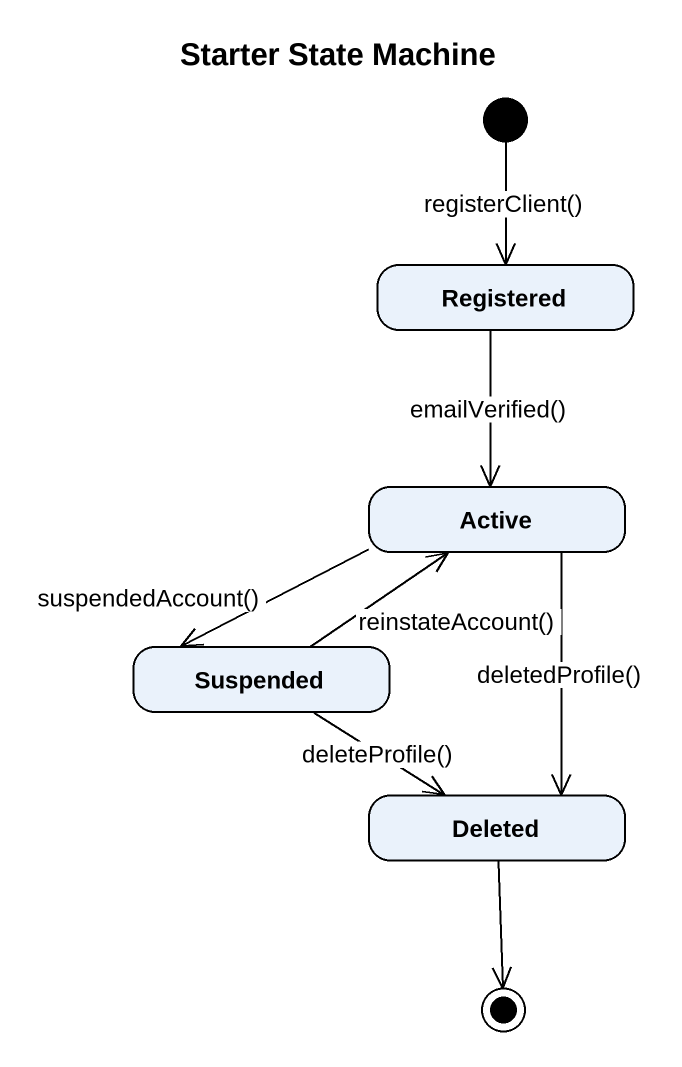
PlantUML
@startuml
title Starter State Machine
hide empty description
state Registered
state Active
state Suspended
state Deleted
[*] --> Registered : registerClient()
Registered --> Active : emailVerified()
Active --> Suspended : suspendedAccount()
Active --> Deleted : deletedProfile()
Suspended -up-> Active : reinstateAccount()
Suspended --> Deleted : deleteProfile()
Deleted --> [*]
@enduml
